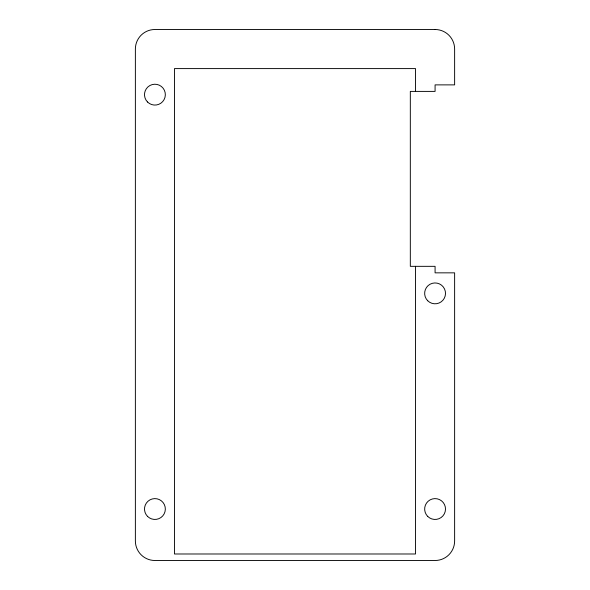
<?xml version="1.0" encoding="UTF-8"?>
<svg xmlns="http://www.w3.org/2000/svg" width="590" height="590" viewBox="0 0 590 590"><rect width="100%" height="100%" fill="white"/><g stroke="black" fill="none" stroke-linecap="round" stroke-linejoin="round"><path stroke-width="0.89" d="M415.537 91.398L415.537 68.595L174.463 68.595L174.463 553.988L415.537 553.988L415.537 266.333M435.081 29.5L154.919 29.5A19.544 19.544 0 0 0 135.376 49.044L135.376 540.956A19.544 19.544 0 0 0 154.919 560.5L435.081 560.5A19.544 19.544 0 0 0 454.625 540.956L454.625 272.846L435.081 272.846L435.081 266.333L410.323 266.333L410.323 91.398L435.081 91.398L435.081 84.879L454.625 84.879L454.625 49.044A19.544 19.544 0 0 0 435.081 29.5M427.706 300.745A10.421 10.421 0 0 0 445.148 296.069A10.421 10.421 0 0 0 432.382 283.303A10.421 10.421 0 0 0 427.706 300.745M147.552 102.026A10.421 10.421 0 0 0 164.986 97.35A10.421 10.421 0 0 0 152.22 84.584A10.421 10.421 0 0 0 147.552 102.026M427.706 516.398A10.421 10.421 0 0 0 445.148 511.729A10.421 10.421 0 0 0 432.382 498.963A10.421 10.421 0 0 0 427.706 516.398M147.552 516.398A10.421 10.421 0 0 0 164.986 511.729A10.421 10.421 0 0 0 152.22 498.963A10.421 10.421 0 0 0 147.552 516.398"/></g></svg>
